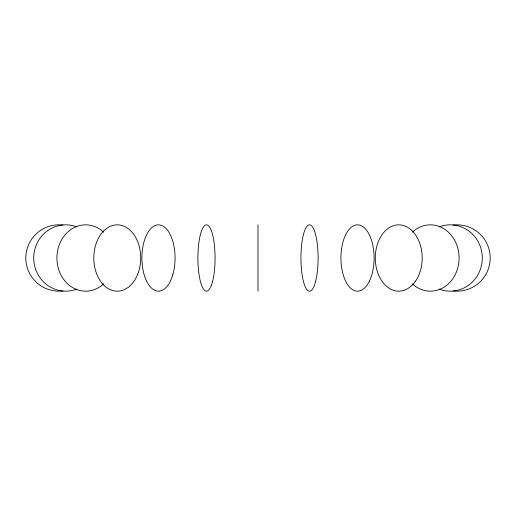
<?xml version="1.0" encoding="UTF-8"?>
<svg xmlns="http://www.w3.org/2000/svg" width="516" height="516" viewBox="0 0 516 516"><rect width="100%" height="100%" fill="white"/><g stroke="black" fill="none" stroke-linecap="round" stroke-linejoin="round"><path stroke-width="0.77" d="M258 224.828L258 291.172M439.058 226.917A33.172 32.044 -90 0 1 458.537 225.956A33.172 32.044 -90 0 1 480.77 268.094A33.172 32.044 -90 0 1 439.058 289.083M412.284 232.226A33.172 28.728 -90 0 1 451.371 235.373A33.172 28.728 -90 0 1 451.371 280.627A33.172 28.728 -90 0 1 412.284 283.774M103.716 283.774A33.172 28.728 -90 0 1 64.629 280.627A33.172 28.728 -90 0 1 64.629 235.373A33.172 28.728 -90 0 1 103.716 232.226M76.942 289.083A33.172 32.044 -90 0 1 33.714 258A33.172 32.044 -90 0 1 76.942 226.917M62.907 290.94A33.172 33.172 0 0 1 25.8 258A33.172 33.172 0 0 1 62.907 225.06M453.093 225.06A33.172 33.172 0 0 1 490.2 258A33.172 33.172 0 0 1 453.093 290.94M415.322 281.459A33.172 23.459 -90 0 0 404.808 225.956A33.172 23.459 -90 0 0 376.08 266.585A33.172 23.459 -90 0 0 415.322 281.459M369.243 281.459A33.172 16.583 -90 0 0 361.806 225.956A33.172 16.583 -90 0 0 341.495 266.585A33.172 16.583 -90 0 0 369.243 281.459M315.586 281.459A33.172 8.585 -90 0 0 311.735 225.956A33.172 8.585 -90 0 0 301.221 266.585A33.172 8.585 -90 0 0 315.586 281.459M212.56 281.459A33.172 8.585 -90 0 0 208.709 225.956A33.172 8.585 -90 0 0 198.196 266.585A33.172 8.585 -90 0 0 212.56 281.459M172.847 274.583A33.172 16.583 -90 0 0 158.483 224.828A33.172 16.583 -90 0 0 144.125 274.583A33.172 16.583 -90 0 0 172.847 274.583M137.579 274.583A33.172 23.459 -90 0 0 117.267 224.828A33.172 23.459 -90 0 0 96.95 274.583A33.172 23.459 -90 0 0 137.579 274.583"/></g></svg>
